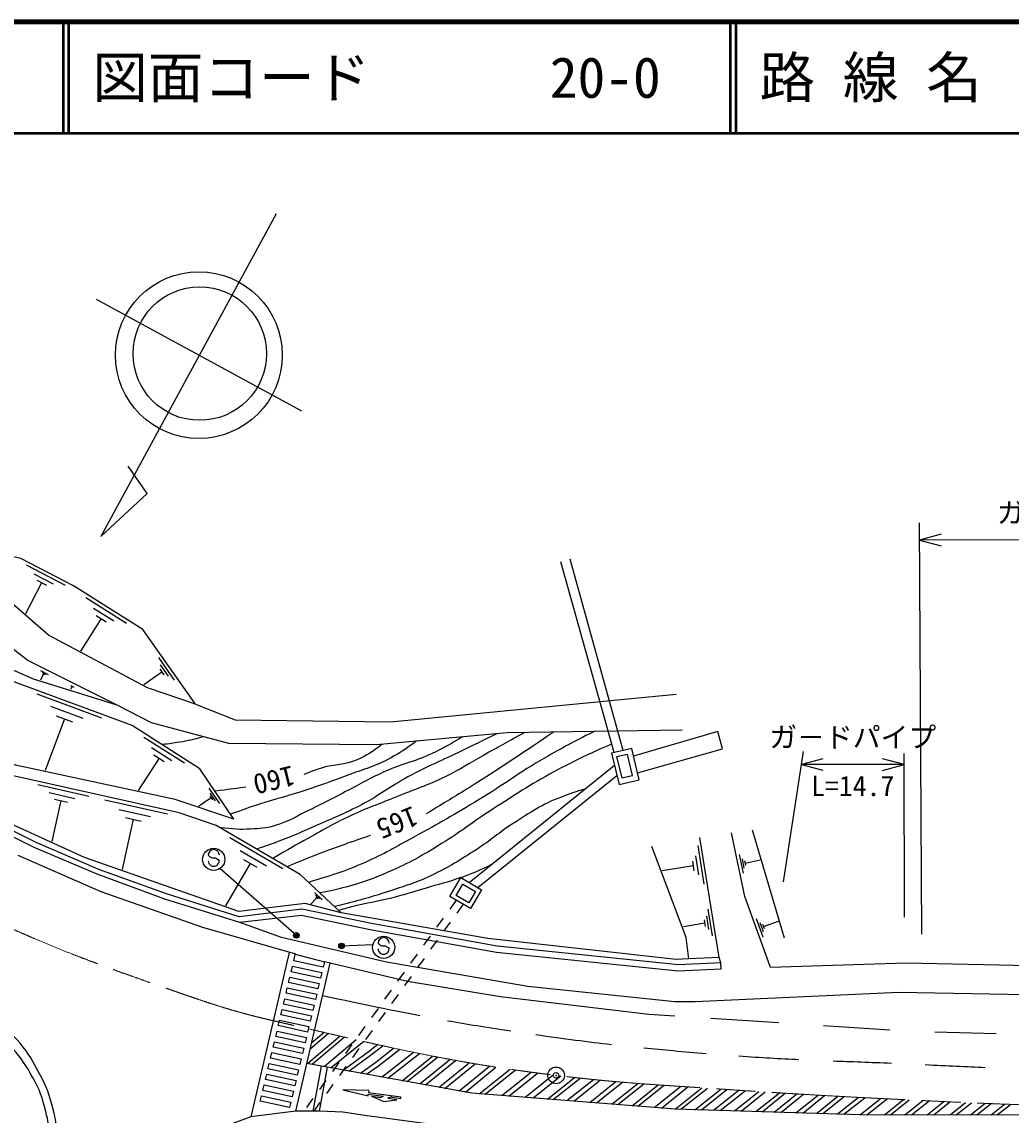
# Model space of a CAD drawing. Units: millimetres, scale not verified. Extents: x 40000 to 680000, y 20000 to 380000.
# Drawn here: x 114050 to 203005, y 281652 to 380000 of the extents above; entities that cross this region are included whole.
import ezdxf
from ezdxf.enums import TextEntityAlignment as Align

# ---------------------------------------------------------------- set-up
doc = ezdxf.new("R2010")
doc.units = ezdxf.units.MM
doc.header["$LTSCALE"] = 1000
doc.header["$PDMODE"] = 32
doc.header["$PDSIZE"] = 500
doc.linetypes.add('CHAIN', pattern=[18.5, 12, -1.5, 3.5, -1.5])
for name, color, linetype, lineweight in [('M-BGD', 7, 'Continuous', 25), ('M-BMK', 2, 'CHAIN', 13), ('M-BMK-SRVR', 3, 'Continuous', 25), ('M-STR-STRC', 7, 'Continuous', 25), ('M-TTL', 2, 'Continuous', 140), ('M-TTL-LINE', 7, 'Continuous', 50)]:
    doc.layers.add(name, color=color, linetype=linetype, lineweight=lineweight)
doc.layers.add('M-TTL-TXT', color=7, linetype='Continuous')
doc.styles.add('@ＭＳ ゴシック', font='')
doc.styles.add('ＭＳ ゴシック', font='')
doc.styles.get('@ＭＳ ゴシック').set_extended_font_data('@MS Gothic')
doc.styles.get('ＭＳ ゴシック').set_extended_font_data('MS Gothic')

msp = doc.modelspace()

# ---------------------------------------------------------------- linework, layer by layer
at = {"layer": 'M-BGD'}
for p, q in [((136919, 362743), (121158, 333716)), ((139228, 344990), (120772, 355010)), ((125309, 337575), (123594, 340038)), ((121158, 333716), (125309, 337575)), ((194962, 297920), (194767, 334929)), ((196707, 333907), (194776, 333389)), ((223692, 333392), (194776, 333389)), ((194776, 333389), (196707, 332872)), ((168127, 314464), (163345, 331656)), ((114438, 331143), (117929, 329330)), ((167301, 314267), (162526, 331428)), ((115821, 329538), (114370, 326745)), ((115129, 330341), (116875, 329434)), ((115384, 329765), (116257, 329312)), ((119814, 328207), (123464, 325901)), ((120496, 327265), (122321, 326112)), ((120722, 326612), (121634, 326036)), ((121178, 326324), (119333, 323404)), ((126323, 322816), (127751, 320785)), ((115722, 321655), (116427, 321303)), ((126452, 321769), (126809, 321261)), ((126477, 322166), (127191, 321150)), ((116004, 321338), (115723, 320774)), ((115863, 321497), (116216, 321321)), ((115916, 321382), (116092, 321294)), ((126631, 321515), (125006, 320373)), ((118423, 320306), (118714, 320160)), ((118569, 320233), (118423, 319942)), ((115396, 319554), (121216, 317396)), ((116635, 318433), (119545, 317353)), ((117874, 317311), (116148, 312655)), ((117147, 317581), (118602, 317041)), ((125029, 315662), (128671, 313333)), ((125706, 314715), (127528, 313551)), ((126384, 313769), (124521, 310855)), ((125929, 314060), (126839, 313478)), ((168891, 314647), (167078, 314213)), ((167078, 314213), (167753, 311390)), ((168510, 314106), (167534, 313871)), ((167534, 313871), (167987, 311985)), ((168963, 312220), (168510, 314106)), ((169566, 311823), (168891, 314647)), ((182548, 302632), (184321, 314372)), ((193426, 299469), (193378, 314180)), ((154271, 302580), (167339, 313124)), ((186075, 313706), (184143, 313190)), ((193381, 313180), (184143, 313190)), ((184143, 313190), (186074, 312670)), ((191449, 312665), (193381, 313180)), ((193381, 313180), (191450, 313700)), ((155062, 302119), (167559, 312202)), ((167753, 311390), (169566, 311823)), ((167987, 311985), (168963, 312220)), ((115471, 311382), (120071, 310350)), ((130864, 311073), (131811, 309676)), ((116518, 310664), (118818, 310148)), ((117565, 309946), (116739, 306266)), ((116990, 310075), (118140, 309817)), ((121497, 310030), (127148, 308762)), ((131058, 310185), (129941, 309427)), ((130940, 310359), (131177, 310010)), ((130961, 310629), (131435, 309930)), ((122783, 309148), (125608, 308514)), ((124069, 308266), (123055, 303745)), ((123363, 308424), (124775, 308107)), ((182636, 297567), (179745, 307288)), ((132763, 306641), (137524, 303854)), ((174826, 305914), (175384, 302443)), ((176748, 295839), (175015, 306632)), ((133675, 305468), (136055, 304075)), ((174618, 304991), (174897, 303255)), ((178935, 303415), (178578, 305096)), ((134586, 304295), (132357, 300486)), ((133991, 304643), (135181, 303947)), ((174411, 304067), (171634, 303621)), ((174341, 304501), (174480, 303633)), ((179014, 303870), (178835, 304711)), ((179137, 304116), (179048, 304536)), ((179093, 304326), (180437, 304612)), ((152534, 301319), (153521, 303016)), ((153521, 303016), (155388, 301930)), ((153097, 301411), (153696, 302440)), ((153696, 302440), (154827, 301782)), ((155388, 301930), (154400, 300233)), ((140573, 301213), (140040, 300643)), ((140350, 301689), (141063, 301023)), ((140462, 301451), (140818, 301118)), ((140484, 301297), (140662, 301130)), ((153105, 300986), (152519, 300176)), ((154400, 300233), (152534, 301319)), ((154228, 300753), (153097, 301411)), ((154827, 301782), (154228, 300753)), ((153734, 300620), (153148, 299810)), ((175745, 300191), (176132, 297784)), ((151933, 299365), (151347, 298555)), ((152563, 298999), (151977, 298189)), ((175409, 299211), (175506, 298609)), ((175601, 299551), (175795, 298347)), ((180715, 297654), (180114, 299319)), ((180748, 298607), (182080, 299088)), ((175457, 298910), (173532, 298601)), ((180731, 298130), (180431, 298963)), ((180823, 298399), (180673, 298815)), ((150762, 297744), (150176, 296934)), ((151391, 297378), (150805, 296568)), ((138099, 296292), (134634, 281488)), ((149590, 296123), (149004, 295313)), ((138680, 282010), (141758, 295320)), ((150220, 295757), (149634, 294947)), ((176894, 295345), (176748, 295839)), ((176919, 294788), (176894, 295345)), ((148419, 294502), (147833, 293692)), ((149048, 294136), (148462, 293326)), ((147247, 292881), (146661, 292071)), ((147877, 292515), (147291, 291705)), ((146076, 291260), (145490, 290450)), ((146705, 290894), (146119, 290084)), ((182108, 289943), (176005, 290336)), ((144904, 289639), (144318, 288829)), ((145534, 289273), (144948, 288463)), ((192110, 289298), (186125, 289684)), ((142668, 288757), (139740, 286276)), ((141634, 288995), (139969, 287584)), ((141233, 289088), (140093, 288122)), ((143070, 288665), (140161, 286200)), ((144106, 288429), (141247, 286006)), ((144814, 288278), (141854, 285897)), ((201664, 288964), (196144, 289111)), ((143733, 288019), (143147, 287208)), ((144362, 287652), (143776, 286842)), ((146955, 284983), (149803, 287196)), ((142561, 286398), (141975, 285587)), ((148253, 284751), (150966, 286966)), ((148710, 284669), (151417, 286879)), ((149833, 284468), (152531, 286670)), ((150339, 284377), (153036, 286578)), ((151582, 284155), (154283, 286360)), ((152092, 284063), (154799, 286273)), ((140256, 282010), (140998, 286050)), ((140801, 282010), (141526, 285956)), ((143191, 286031), (142605, 285221)), ((153372, 283834), (156101, 286061)), ((153941, 283732), (156683, 285971)), ((155181, 283577), (157945, 285782)), ((155699, 283536), (158428, 285713)), ((157218, 283417), (159850, 285517)), ((157823, 283370), (160420, 285442)), ((159306, 283254), (161827, 285264)), ((141390, 284777), (140804, 283966)), ((142019, 284410), (141433, 283600)), ((160024, 283197), (162511, 285181)), ((161305, 283097), (163739, 285039)), ((161830, 283056), (164246, 284983)), ((163068, 282959), (165446, 284857)), ((163693, 282910), (166058, 284796)), ((165113, 282799), (167454, 284666)), ((165723, 282751), (168058, 284614)), ((167107, 282643), (169440, 284503)), ((167638, 282601), (169972, 284463)), ((168931, 282500), (171276, 284370)), ((169446, 282459), (171797, 284334)), ((170914, 282344), (173285, 284236)), ((145177, 283390), (145198, 283546)), ((145198, 283546), (146538, 283363)), ((145241, 283858), (145220, 283702)), ((145220, 283702), (148134, 283305)), ((145489, 283347), (146322, 283234)), ((147339, 283254), (148113, 283149)), ((148113, 283149), (148134, 283305)), ((171558, 282294), (173939, 284193)), ((172791, 282195), (175193, 284111)), ((173319, 282179), (175699, 284078)), ((174575, 282141), (176902, 283997)), ((175150, 282123), (177453, 283960)), ((176254, 282089), (178511, 283890)), ((176843, 282071), (179076, 283852)), ((178125, 282032), (180306, 283772)), ((178722, 282014), (180881, 283736)), ((180062, 281973), (182171, 283655)), ((180606, 281956), (182695, 283622)), ((181693, 281923), (183744, 283559)), ((182301, 281904), (184332, 283524)), ((183660, 281862), (185648, 283448)), ((184266, 281844), (186235, 283415)), ((185502, 281806), (187436, 283348)), ((186066, 281788), (187984, 283319)), ((187355, 281749), (189240, 283252)), ((140218, 283156), (139632, 282345)), ((140848, 282789), (140262, 281979)), ((187975, 281730), (189844, 283221)), ((189426, 281685), (191261, 283149)), ((190044, 281684), (191845, 283120)), ((191607, 281682), (193319, 283048)), ((192160, 281682), (193840, 283022)), ((193445, 281681), (195054, 282964)), ((194048, 281680), (195623, 282937)), ((195445, 281679), (196942, 282874)), ((196042, 281679), (197506, 282847)), ((197509, 281678), (198896, 282784)), ((198069, 281677), (199427, 282761)), ((199339, 281676), (200635, 282710)), ((199935, 281676), (201203, 282687)), ((201211, 281675), (202421, 282640)), ((201753, 281674), (202940, 282621))]:
    msp.add_line(p, q, dxfattribs=at)
for points in [[(122615, 318547), (114597, 322553), (111067, 325231), (106422, 332908), (101336, 332621), (95532, 340998), (87824, 345211)], [(122615, 318547), (115091, 320866), (105440, 325122), (97017, 329928), (90365, 335021), (83739, 340343)], [(133121, 308278), (130050, 312807), (123973, 316693), (112848, 320819), (103992, 324875), (96324, 329231), (90171, 333682), (83082, 339530)], [(142754, 299852), (139069, 303298), (131522, 307715), (128187, 308836), (113424, 312149), (109407, 313558), (99755, 319166), (90652, 325243), (82305, 331556), (78961, 334424)], [(133121, 308278), (127823, 310052), (113490, 313123), (109578, 314558), (99953, 320185), (90954, 326211), (84459, 331180), (79677, 335311)], [(129649, 318608), (124916, 325338), (118682, 329277), (113961, 331729), (108820, 332876)], [(129649, 318608), (125350, 320089), (116430, 324836), (111995, 328670), (108820, 332876)], [(176894, 295345), (173092, 295173), (156800, 296849), (145481, 298879), (139218, 300187), (133601, 299483), (127055, 301558), (120955, 303757), (115345, 306178), (107144, 310255), (97265, 315967), (87126, 322869), (80622, 327933), (76642, 331506)], [(142754, 299852), (139520, 300687), (133573, 299956), (119670, 304825), (110323, 309077), (102993, 313198), (95768, 317450), (85726, 324519), (76906, 331879)], [(176919, 294788), (173076, 294614), (156722, 296296), (145375, 298331), (139193, 299622), (133659, 298972), (126910, 301081), (120806, 303324), (115146, 305724), (106947, 309833), (96970, 315493), (86798, 322418), (80263, 327505), (76269, 331090)], [(129649, 318608), (133244, 317216), (147212, 317021), (172879, 319525)], [(173427, 316277), (157652, 316049), (145941, 314953), (132655, 315075), (125691, 316936), (122615, 318547)], [(169420, 312434), (177066, 314606), (176631, 316171), (169056, 313957)], [(181193, 295446), (179072, 301324), (177854, 307062)], [(138672, 296127), (130317, 298535), (121183, 301743), (113729, 304995)], [(174021, 295716), (173795, 297629), (170699, 305815)], [(176748, 295839), (174021, 295716), (172886, 295651), (155958, 297555), (147924, 298938), (142754, 299852)], [(207632, 292404), (192894, 292691), (174583, 291856), (172757, 291856), (159559, 293213), (146830, 295404), (137387, 297647), (133659, 298972)], [(172770, 290545), (170437, 290695), (157085, 292293), (148712, 293672), (141253, 295440)], [(207632, 292404), (207493, 295018), (193525, 295326), (181370, 294935), (181193, 295446)], [(142942, 285702), (145185, 287336), (146035, 287996)], [(143459, 285609), (145413, 287033), (146517, 287890)], [(144486, 285425), (145866, 286431), (147476, 287682)], [(145048, 285325), (146114, 286102), (148002, 287569)], [(146392, 285084), (146707, 285314), (149269, 287305)], [(226952, 281655), (189474, 281684), (172829, 282194), (154518, 283629), (139669, 286288)], [(145241, 283858), (142919, 283936), (145177, 283390)], [(145489, 283347), (146592, 282879), (147779, 283035), (146946, 283149)], [(161071, 279832), (160916, 279842), (150913, 280810), (144888, 281618), (142900, 281917), (140801, 282010), (138680, 282010), (134634, 281488), (131586, 280369), (129453, 278990), (127236, 276471)]]:
    msp.add_lwpolyline(points, dxfattribs=at)
for points in [[(141137, 294954), (138498, 295525), (138631, 296139), (141253, 295440)], [(140674, 293013), (138035, 293584), (138151, 294070), (140790, 293499)], [(140905, 293983), (138267, 294554), (138383, 295041), (141022, 294470)], [(140442, 292042), (137803, 292613), (137919, 293100), (140558, 292529)], [(140210, 291072), (137571, 291643), (137687, 292129), (140326, 291558)], [(139978, 290101), (137339, 290672), (137455, 291159), (140094, 290588)], [(139746, 289131), (137107, 289702), (137224, 290188), (139862, 289617)], [(139514, 288160), (136875, 288731), (136992, 289218), (139631, 288647)], [(139282, 287190), (136644, 287761), (136760, 288247), (139399, 287676)], [(139051, 286219), (136412, 286790), (136528, 287277), (139167, 286706)], [(138819, 285249), (136180, 285820), (136296, 286306), (138935, 285735)], [(138587, 284278), (135948, 284849), (136064, 285336), (138703, 284765)], [(138355, 283308), (135716, 283879), (135833, 284365), (138471, 283794)], [(138123, 282337), (135484, 282908), (135601, 283395), (138240, 282824)]]:
    msp.add_lwpolyline(points, close=True, dxfattribs=at)
for centre, radius in [((129963, 350020), 7500), ((130046, 350155), 6000)]:
    msp.add_circle(centre, radius, dxfattribs=at)
for centre, radius, start, end in [((146966, 282404), 1050, 114.02316, 127.80783), ((147268, 282734), 525, 82.23481, 127.80783), ((146966, 282404), 1050, 82.23482, 82.23484)]:
    msp.add_arc(centre, radius, start, end, dxfattribs=at)
for points, knots in [([(117275, 279752), (117162, 280862), (117100, 281229), (116875, 282152), (116556, 283459), (116279, 284184), (115640, 285369), (115035, 286490), (114724, 287159), (113884, 288116), (112279, 289943), (111223, 290836), (109328, 292359), (108443, 293071), (107959, 293494), (106998, 294098), (105090, 295297), (103934, 295822), (101955, 296898), (100016, 297952), (98904, 298494), (96981, 299576), (93034, 301797), (90850, 303093), (87017, 305506), (84602, 307026), (83247, 307883), (80948, 309575), (79331, 310765), (78515, 311549), (76966, 312827), (73345, 315814), (72222, 316814), (67813, 320615)], [0, 0, 0, 0, 1, 1, 1, 2, 2, 2, 3, 3, 3, 4, 4, 4, 5, 5, 5, 6, 6, 6, 7, 7, 7, 8, 8, 8, 9, 9, 9, 10, 10, 10, 11, 11, 11, 11]), ([(116592, 279638), (116482, 280717), (116423, 281072), (116203, 281969), (115896, 283223), (115661, 283935), (115019, 285055), (114415, 286110), (114057, 286710), (113239, 287610), (111661, 289344), (110678, 290239), (108832, 291684), (107930, 292390), (107420, 292785), (106451, 293396), (104579, 294577), (103474, 295148), (101534, 296213), (99599, 297276), (98476, 297799), (96557, 298889), (92617, 301127), (90469, 302487), (86647, 304920), (84223, 306464), (82851, 307315), (80536, 309018), (78906, 310217), (78084, 311007), (76523, 312295), (72899, 315284), (71776, 316284), (67365, 320088)], [0, 0, 0, 0, 1, 1, 1, 2, 2, 2, 3, 3, 3, 4, 4, 4, 5, 5, 5, 6, 6, 6, 7, 7, 7, 8, 8, 8, 9, 9, 9, 10, 10, 10, 11, 11, 11, 11]), ([(156754, 315965), (155254, 315227), (154876, 315042), (153671, 314453), (151758, 313520), (150634, 313100), (148767, 312080), (147099, 311168), (146279, 310455), (144594, 309576), (143042, 308766), (142129, 308397), (140524, 307698), (139218, 307128), (138495, 306786), (137160, 306289), (136383, 306000), (136122, 305905), (135158, 305586)], [0, 0, 0, 0, 1, 1, 1, 2, 2, 2, 3, 3, 3, 4, 4, 4, 5, 5, 5, 6, 6, 6, 6]), ([(159277, 316072), (157461, 315073), (157002, 314821), (155549, 314010), (154222, 313270), (153522, 312773), (152158, 312106), (150475, 311283), (149456, 310991), (147724, 310280), (146155, 309636), (145239, 309362), (143707, 308637), (142154, 307901), (141323, 307409), (139820, 306576), (138556, 305875), (138150, 305640), (136610, 304737)], [0, 0, 0, 0, 1, 1, 1, 2, 2, 2, 3, 3, 3, 4, 4, 4, 5, 5, 5, 6, 6, 6, 6]), ([(165514, 316163), (163363, 315077), (162768, 314757), (161053, 313775), (158695, 312426), (157508, 311451), (155184, 310045), (152911, 308670), (151619, 307929), (149289, 306654), (147597, 305729), (146671, 305160), (144907, 304385), (142979, 303539), (142233, 303324), (139823, 302592)], [0, 0, 0, 0, 1, 1, 1, 2, 2, 2, 3, 3, 3, 4, 4, 4, 5, 5, 5, 5]), ([(161865, 316110), (158267, 313688), (157333, 313029), (154355, 311169), (152815, 310207), (152315, 309893), (150390, 308743)], [0, 0, 0, 0, 1, 1, 1, 2, 2, 2, 2]), ([(130381, 315683), (129363, 315424), (129074, 315341), (128221, 315197), (127610, 315093), (127397, 315064), (126648, 314983)], [0, 0, 0, 0, 1, 1, 1, 2, 2, 2, 2]), ([(153664, 315676), (152572, 315008), (152225, 314830), (151271, 314349), (149522, 313468), (148384, 313335), (146602, 312523), (145122, 311849), (144346, 311360), (142898, 310619), (141799, 310057), (141191, 309725), (140081, 309184), (138794, 308557), (138110, 308093), (136742, 307672), (135946, 307426), (135461, 307436), (134629, 307385), (133545, 307317), (133126, 307383), (131851, 307522)], [0, 0, 0, 0, 1, 1, 1, 2, 2, 2, 3, 3, 3, 4, 4, 4, 5, 5, 5, 6, 6, 6, 7, 7, 7, 7]), ([(149519, 315288), (148500, 314528), (148145, 314302), (147202, 313775), (145793, 312988), (144875, 312813), (143368, 312236), (141872, 311664), (141027, 311359), (139507, 310854), (137923, 310327), (136997, 310154), (135412, 309628), (134394, 309290), (134059, 309176), (132819, 308724)], [0, 0, 0, 0, 1, 1, 1, 2, 2, 2, 3, 3, 3, 4, 4, 4, 5, 5, 5, 5]), ([(146430, 314999), (145514, 314291), (145140, 314039), (144208, 313620), (143034, 313094), (142222, 313277), (141000, 312877), (140366, 312670), (140137, 312595), (139396, 312290)], [0, 0, 0, 0, 1, 1, 1, 2, 2, 2, 3, 3, 3, 3]), ([(167000, 315000), (164359, 313813), (163594, 313464), (161496, 312314), (159302, 311111), (158146, 310309), (156044, 308950), (154362, 307862), (153500, 307129), (151793, 306080), (149971, 304961), (148931, 304342), (146967, 303498), (145528, 302880), (144699, 302566), (143185, 302168), (142276, 301929), (141949, 301848), (140837, 301644)], [0, 0, 0, 0, 1, 1, 1, 2, 2, 2, 3, 3, 3, 4, 4, 4, 5, 5, 5, 6, 6, 6, 6]), ([(164678, 310977), (163684, 310709), (163373, 310585), (162560, 310271), (160755, 309576), (159847, 308933), (158224, 307883), (156907, 307031), (156265, 306412), (154949, 305559), (153409, 304561), (152535, 304004), (150880, 303211), (149391, 302498), (148482, 302268), (146915, 301750), (145083, 301145), (144438, 300990), (142161, 300407)], [0, 0, 0, 0, 1, 1, 1, 2, 2, 2, 3, 3, 3, 4, 4, 4, 5, 5, 5, 6, 6, 6, 6]), ([(145382, 306813), (143071, 306008), (142456, 305807), (140608, 305091), (139536, 304675), (139187, 304539), (137874, 303997)], [0, 0, 0, 0, 1, 1, 1, 2, 2, 2, 2]), ([(156230, 304160), (155243, 303700), (154977, 303555), (154143, 303242), (153901, 303151), (153766, 303099), (153521, 303016), (152279, 302594), (151564, 302419), (150306, 302047), (149087, 301687), (148407, 301474), (147176, 301155), (145888, 300821), (145137, 300755), (143849, 300424), (143329, 300291), (143157, 300249), (142522, 300069)], [0, 0, 0, 0, 1, 1, 1, 2, 2, 2, 3, 3, 3, 4, 4, 4, 5, 5, 5, 6, 6, 6, 6])]:
    msp.add_open_spline(points, degree=3, knots=knots, dxfattribs=at)
for points in [[(134192, 311156), (132807, 310969), (132807, 310969), (131423, 310783)], [(149842, 290580), (147507, 291031), (144917, 291575), (141078, 292381)], [(158026, 289199), (155795, 289534), (154035, 289817), (152334, 290119)], [(167080, 287980), (164966, 288220), (162806, 288503), (160252, 288871)], [(175584, 287175), (173515, 287343), (171704, 287501), (169967, 287673)], [(183925, 286630), (182247, 286707), (180513, 286804), (178523, 286947)], [(192260, 286300), (190326, 286382), (188636, 286442), (187009, 286503)], [(200676, 285920), (198999, 285994), (197251, 286074), (195274, 286164)]]:
    msp.add_open_spline(points, degree=3, dxfattribs=at)
at = {"layer": 'M-BMK'}
msp.add_open_spline([(552948, 306554), (546121, 301032), (544339, 299467), (538556, 295275), (536378, 293696), (535173, 292790), (532939, 291293), (531451, 290295), (530603, 289757), (529061, 288845), (524283, 286020), (521528, 284562), (516554, 282098), (512021, 279852), (509395, 278751), (504660, 276972), (500285, 275329), (497777, 274560), (493313, 273177), (490133, 272192), (488344, 271656), (485110, 270869), (480522, 269752), (477908, 269293), (473241, 268573), (469178, 267947), (466881, 267732), (462790, 267326), (460499, 267099), (459212, 267002), (456913, 266888), (453045, 266696), (450873, 266728), (447001, 266731), (443108, 266734), (440928, 266781), (437037, 266862), (433093, 266943), (430881, 266934), (426942, 267149), (423023, 267362), (420836, 267617), (416926, 267957), (413061, 268293), (410902, 268554), (407040, 268922), (389699, 270577), (379978, 271428), (362639, 273099), (356506, 273690), (353077, 274084), (346942, 274661), (343042, 275028), (340857, 275233), (336952, 275548), (325230, 276492), (318661, 276997), (306929, 277817), (299157, 278360), (294806, 278706), (287027, 279147), (277410, 279692), (272019, 279935), (262397, 280393), (256362, 280680), (252982, 280838), (246945, 281077), (243061, 281232), (240884, 281303), (236999, 281413), (233075, 281524), (230876, 281523), (226952, 281655), (223038, 281785), (220849, 281959), (216936, 282124), (209126, 282453), (204745, 282503), (196936, 282874), (189118, 283246), (184739, 283467), (176930, 283996), (171125, 284388), (167862, 284532), (162086, 285232), (152074, 286447), (146565, 287873), (136734, 290125), (132847, 291016), (130731, 291777), (126964, 293086), (118987, 295857), (114545, 297586), (106992, 301363), (98865, 305428), (94455, 308051), (86938, 313158), (82916, 315890), (80800, 317621), (77009, 320665), (74839, 322408), (74127, 322982), (71513, 325198)], degree=3, knots=[0, 0, 0, 0, 1, 1, 1, 2, 2, 2, 3, 3, 3, 4, 4, 4, 5, 5, 5, 6, 6, 6, 7, 7, 7, 8, 8, 8, 9, 9, 9, 10, 10, 10, 11, 11, 11, 12, 12, 12, 13, 13, 13, 14, 14, 14, 15, 15, 15, 16, 16, 16, 17, 17, 17, 18, 18, 18, 19, 19, 19, 20, 20, 20, 21, 21, 21, 22, 22, 22, 23, 23, 23, 24, 24, 24, 25, 25, 25, 26, 26, 26, 27, 27, 27, 28, 28, 28, 29, 29, 29, 30, 30, 30, 31, 31, 31, 32, 32, 32, 33, 33, 33, 34, 34, 34, 34], dxfattribs=at)
at = {"layer": 'M-BMK-SRVR'}
msp.add_circle((162086, 285232), 750, dxfattribs=at)
msp.add_point((162086, 285232), dxfattribs=at)
at = {"layer": 'M-STR-STRC'}
for p, q in [((130807, 305041), (130912, 304905)), ((130912, 304905), (131158, 304793)), ((131158, 304793), (131458, 304791)), ((131458, 304791), (131703, 304651)), ((131703, 304651), (131803, 304533)), ((138733, 297819), (131853, 303826)), ((146079, 297125), (146185, 296988)), ((142790, 296875), (145611, 297008)), ((146185, 296988), (146430, 296876)), ((146430, 296876), (146730, 296874)), ((146730, 296874), (146975, 296735)), ((146975, 296735), (147075, 296617))]:
    msp.add_line(p, q, dxfattribs=at)
for centre, radius in [((131304, 304662), 1000), ((138733, 297819), 150), ((138733, 297819), 120), ((138733, 297819), 90), ((138733, 297819), 60), ((138733, 297819), 30), ((142790, 296875), 150), ((146576, 296746), 1000), ((142790, 296875), 120), ((142790, 296875), 90), ((142790, 296875), 60), ((142790, 296875), 30)]:
    msp.add_circle(centre, radius, dxfattribs=at)
for centre, start, end in [((131307, 305037), 359.55488, 179.55488), ((131303, 304537), 179.55488, 359.55488), ((146579, 297121), 359.55488, 179.55488), ((146575, 296621), 179.55488, 359.55488)]:
    msp.add_arc(centre, 500, start, end, dxfattribs=at)
for p in [(138733, 297819), (142790, 296875)]:
    msp.add_point(p, dxfattribs=at)
at = {"layer": 'M-TTL'}
msp.add_line((680000, 380000), (40000, 380000), dxfattribs=at)
at = {"layer": 'M-TTL-LINE'}
for p, q in [((117750, 380000), (117750, 370000)), ((118250, 380000), (118250, 370000)), ((177750, 380000), (177750, 370000)), ((178250, 380000), (178250, 370000)), ((40000, 370000), (680000, 370000))]:
    msp.add_line(p, q, dxfattribs=at)

# ---------------------------------------------------------------- texts
at = {"layer": 'M-BGD', "style": 'ＭＳ ゴシック'}
for rotation, p in [(0.005, (209234, 334390)), (359.94, (188763, 314185))]:
    msp.add_text('ガ－ドパイプ', height=1833, rotation=rotation, dxfattribs=at).set_placement(p, align=Align.BOTTOM_CENTER)
for s, rotation, p in [('160', 193.858, (136723, 311780)), ('165', 201.78, (147792, 307946))]:
    msp.add_text(s, height=1833, rotation=rotation, dxfattribs=at).set_placement(p, align=Align.MIDDLE_CENTER)
at = {"layer": 'M-BGD', "style": '@ＭＳ ゴシック'}
msp.add_text('L=14.7', height=1833, rotation=359.94, dxfattribs=at).set_placement((188761, 312185), align=Align.TOP_CENTER)
at = {"layer": 'M-TTL-TXT', "style": 'ＭＳ ゴシック'}
for s, p in [('図面コード', (120380, 375000)), ('20-0', (161521, 375000)), ('路 線 名', (180380, 375000))]:
    msp.add_text(s, height=3666, dxfattribs=at).set_placement(p, align=Align.MIDDLE_LEFT)

doc.saveas('drawing.dxf')
